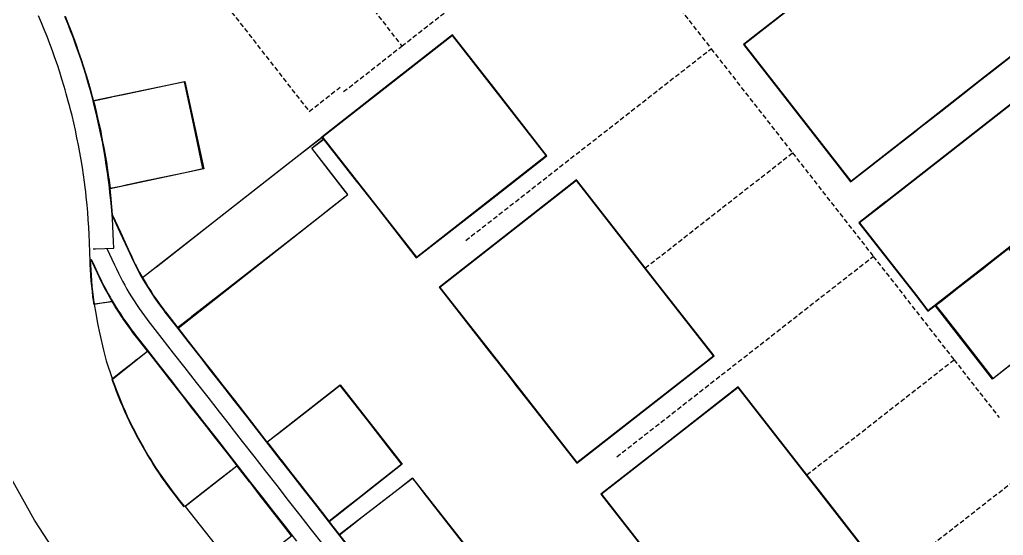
# Model space of a CAD drawing. Header units: metres. Extents: x 337936 to 338461, y 373266 to 374024.
# Drawn here: x 338023.1 to 338075.7, y 373757.8 to 373785.3 of the extents above; entities that cross this region are included whole.
import ezdxf

# ---------------------------------------------------------------- set-up
doc = ezdxf.new("R2010")
doc.units = ezdxf.units.M
doc.linetypes.add('DASHED2', pattern=[0.375, 0.25, -0.125])
for name, color, linetype in [('3D_LINES', 4, 'Continuous'), ('PLOTS EXTERNAL LEVEL', 3, 'Continuous'), ('PLOTS FFL', 1, 'Continuous')]:
    doc.layers.add(name, color=color, linetype=linetype)

msp = doc.modelspace()

# ---------------------------------------------------------------- linework, layer by layer
at = {"layer": '3D_LINES', "linetype": 'DASHED2'}
for points in [[(338037.422, 373791.743, 33.925), (338043.524, 373783.933, 33.75), (338043.524, 373783.933, 33.75)], [(338054.283, 373791.211, 33.6), (338060.078, 373783.793, 33.85)], [(338043.524, 373783.933, 33.75), (338051.8, 373790.399, 33.65)], [(338031.403, 373789.596, 34.033), (338038.56, 373780.436, 33.76), (338038.56, 373780.436, 33.76)], [(338040.402, 373781.495, 33.77), (338043.524, 373783.933, 33.75)], [(338046.941, 373773.529, 33.75), (338060.078, 373783.793, 33.85)], [(338060.078, 373783.793, 33.85), (338064.434, 373778.218, 33.85)], [(338038.56, 373780.436, 33.76), (338040.217, 373781.731, 33.77)], [(338056.554, 373772.061, 33.9), (338064.434, 373778.218, 33.85)], [(338064.434, 373778.218, 33.85), (338068.759, 373772.682, 33.85), (338068.759, 373772.682, 33.85)], [(338055.025, 373761.952, 33.9), (338068.759, 373772.682, 33.85)], [(338068.759, 373772.682, 33.85), (338073.084, 373767.147, 33.9)], [(338065.204, 373760.99, 34.05), (338073.084, 373767.147, 33.9), (338073.084, 373767.147, 33.9)], [(338073.084, 373767.147, 33.9), (338075.499, 373764.056, 34)], [(338064.245, 373751.262, 34.05), (338077.834, 373761.879, 33.85)]]:
    msp.add_polyline3d(points, dxfattribs=at)
at = {"layer": '3D_LINES', "linetype": 'Continuous'}
for points in [[(338079.334, 373785.876, 34.077), (338079.526, 373784.928, 34.054), (338079.531, 373784.902, 34.054), (338079.777, 373783.684, 34.025), (338076.548, 373781.161, 34.016), (338072.614, 373778.087, 34.005), (338069.438, 373775.606, 33.997), (338069.419, 373775.591, 33.997), (338067.992, 373774.476, 33.993), (338071.048, 373770.565, 33.87), (338071.686, 373769.748, 33.844), (338072.071, 373770.049, 33.845)], [(338027.012, 373781.017, 34.025), (338031.893, 373782.034, 33.799), (338032.912, 373777.358, 33.799), (338027.898, 373776.297, 33.972)], [(338076.564, 373781.142, 34.016), (338072.629, 373778.068, 34.005), (338069.453, 373775.586, 33.997), (338069.434, 373775.571, 33.997), (338068.027, 373774.472, 33.993), (338071.068, 373770.58, 33.87), (338071.69, 373769.783, 33.844), (338075.499, 373772.759, 33.855), (338078.692, 373775.254, 33.863)], [(338029.633, 373771.544, 33.916), (338039.244, 373779.067, 33.75)], [(338031.538, 373768.841, 33.863), (338040.635, 373775.984, 33.769), (338038.705, 373778.469, 33.762), (338039.336, 373778.949, 33.75)], [(338076.026, 373773.139, 33.856), (338079.085, 373769.205, 33.947), (338075.151, 373766.109, 33.947), (338072.071, 373770.049, 33.845)], [(338027.061, 373770.134, 33.844), (338028.002, 373770.268, 33.862)], [(338028.035, 373766.109, 33.783), (338029.907, 373767.599, 33.813)], [(338036.299, 373762.747, 33.747), (338040.22, 373765.808, 33.837), (338043.534, 373761.563, 33.845), (338039.63, 373758.484, 33.708)], [(338031.893, 373759.293, 33.694), (338034.693, 373761.473, 33.697)], [(338023.052, 373755.701, 33.723), (338023.818, 373756.3, 33.727), (338023.842, 373756.318, 33.727), (338024.615, 373756.922, 33.725), (338024.821, 373757.083, 33.722), (338023.856, 373758.567, 33.599), (338022.532, 373760.942, 33.728)], [(338040.173, 373757.789, 33.706), (338044.091, 373760.817, 33.847), (338047.028, 373757.068, 33.842), (338043.134, 373753.999, 33.721)]]:
    msp.add_polyline3d(points, dxfattribs=at)
at = {"layer": '3D_LINES'}
for points in [[(338027.036, 373770.13, 33.844), (338027.023, 373770.222, 33.846), (338026.985, 373770.51, 33.85), (338026.951, 373770.799, 33.854), (338026.921, 373771.088, 33.859), (338026.895, 373771.378, 33.863), (338026.873, 373771.668, 33.867), (338026.855, 373771.958, 33.871), (338026.841, 373772.249, 33.876), (338026.834, 373772.41, 33.878), (338026.8, 373773.408, 33.891), (338026.799, 373773.434, 33.891), (338026.782, 373773.835, 33.896), (338026.761, 373774.238, 33.9), (338026.735, 373774.64, 33.905), (338026.704, 373775.041, 33.909), (338026.689, 373775.216, 33.911), (338026.668, 373775.445, 33.889), (338026.627, 373775.845, 33.851), (338026.594, 373776.143, 33.822), (338026.581, 373776.247, 33.823), (338026.531, 373776.646, 33.828), (338026.476, 373777.046, 33.832), (338026.416, 373777.444, 33.837), (338026.351, 373777.842, 33.842), (338026.281, 373778.24, 33.846), (338026.207, 373778.636, 33.851), (338026.128, 373779.031, 33.855), (338026.044, 373779.426, 33.86), (338025.955, 373779.819, 33.865), (338025.862, 373780.212, 33.869), (338025.764, 373780.601, 33.874), (338025.741, 373780.688, 33.875), (338025.661, 373780.993, 33.912), (338025.553, 373781.38, 33.96), (338025.494, 373781.587, 33.985), (338025.441, 373781.77, 33.987), (338025.324, 373782.155, 33.992), (338025.203, 373782.539, 33.997), (338025.076, 373782.922, 34.001), (338024.946, 373783.304, 34.006), (338024.81, 373783.684, 34.01), (338024.67, 373784.062, 34.015), (338024.526, 373784.439, 34.02), (338024.377, 373784.813, 34.024), (338024.223, 373785.186, 34.029), (338024.065, 373785.557, 34.033)], [(338026.989, 373773.083, 33.909), (338027.116, 373773.088, 33.912), (338028.098, 373773.122, 33.937), (338028.086, 373773.477, 33.941), (338028.069, 373773.889, 33.946), (338028.047, 373774.302, 33.95), (338028.021, 373774.714, 33.955), (338027.989, 373775.125, 33.959), (338027.972, 373775.329, 33.961), (338027.972, 373775.329, 33.961), (338027.953, 373775.536, 33.964), (338027.911, 373775.947, 33.968), (338027.873, 373776.294, 33.972), (338027.873, 373776.294, 33.972), (338027.865, 373776.357, 33.973), (338027.814, 373776.767, 33.977), (338027.758, 373777.176, 33.982), (338027.698, 373777.584, 33.986), (338027.632, 373777.991, 33.991), (338027.562, 373778.398, 33.995), (338027.486, 373778.804, 34), (338027.406, 373779.209, 34.004), (338027.321, 373779.613, 34.009), (338027.232, 373780.015, 34.013), (338027.137, 373780.417, 34.018), (338027.038, 373780.818, 34.022), (338026.988, 373781.011, 34.025), (338026.988, 373781.011, 34.025), (338026.934, 373781.217, 34.027), (338026.825, 373781.616, 34.032), (338026.731, 373781.946, 34.035), (338026.731, 373781.946, 34.035), (338026.712, 373782.012, 34.036), (338026.594, 373782.408, 34.041), (338026.471, 373782.802, 34.045), (338026.343, 373783.194, 34.05), (338026.211, 373783.585, 34.054), (338026.074, 373783.975, 34.059), (338025.933, 373784.363, 34.063), (338025.787, 373784.749, 34.068), (338025.636, 373785.133, 34.072), (338025.481, 373785.516, 34.077)], [(338027.012, 373781.017, 34.025), (338026.958, 373781.224, 34.027), (338026.849, 373781.622, 34.032), (338026.755, 373781.953, 34.035), (338026.736, 373782.019, 34.036), (338026.618, 373782.415, 34.041), (338026.495, 373782.809, 34.045), (338026.367, 373783.202, 34.05), (338026.235, 373783.594, 34.054), (338026.098, 373783.983, 34.059), (338025.956, 373784.371, 34.063), (338025.81, 373784.758, 34.068), (338025.66, 373785.142, 34.072), (338025.504, 373785.525, 34.077)], [(338028.032, 373774.894, 33.957), (338028.014, 373775.127, 33.959), (338027.997, 373775.331, 33.961), (338027.978, 373775.539, 33.964), (338027.936, 373775.949, 33.968), (338027.898, 373776.297, 33.972)], [(338028.009, 373774.88, 33.956), (338028.009, 373774.876, 33.956), (338028.428, 373773.968, 33.947), (338028.848, 373773.06, 33.938), (338029.039, 373772.646, 33.933), (338029.139, 373772.433, 33.931), (338029.242, 373772.222, 33.929), (338029.274, 373772.16, 33.928), (338029.349, 373772.013, 33.926), (338029.459, 373771.805, 33.922), (338029.572, 373771.599, 33.918), (338029.689, 373771.395, 33.914), (338029.809, 373771.193, 33.91), (338029.931, 373770.992, 33.906), (338030.057, 373770.794, 33.902), (338030.186, 373770.598, 33.898), (338030.318, 373770.403, 33.895), (338030.454, 373770.211, 33.891), (338030.592, 373770.021, 33.887), (338030.733, 373769.833, 33.883), (338030.838, 373769.696, 33.88), (338031.454, 373768.908, 33.865), (338032.07, 373768.12, 33.849), (338032.685, 373767.332, 33.834), (338033.301, 373766.544, 33.818), (338033.917, 373765.756, 33.803), (338034.532, 373764.968, 33.787), (338035.148, 373764.18, 33.772), (338035.764, 373763.392, 33.758), (338036.379, 373762.604, 33.745), (338036.995, 373761.816, 33.734), (338037.61, 373761.028, 33.725), (338038.226, 373760.24, 33.718), (338038.842, 373759.452, 33.712), (338039.457, 373758.664, 33.708), (338040.073, 373757.876, 33.706), (338040.689, 373757.088, 33.706)], [(338028.033, 373774.886, 33.956), (338028.033, 373774.885, 33.956), (338028.451, 373773.979, 33.947), (338028.87, 373773.071, 33.938), (338029.062, 373772.656, 33.933), (338029.162, 373772.444, 33.931), (338029.265, 373772.233, 33.929), (338029.296, 373772.171, 33.928), (338029.371, 373772.024, 33.926), (338029.481, 373771.817, 33.922), (338029.594, 373771.611, 33.918), (338029.633, 373771.544, 33.916)], [(338027.724, 373773.109, 33.927), (338028.131, 373772.227, 33.912), (338028.235, 373772.006, 33.908), (338028.342, 373771.787, 33.905), (338028.453, 373771.569, 33.901), (338028.567, 373771.353, 33.897), (338028.684, 373771.139, 33.893), (338028.804, 373770.927, 33.89), (338028.928, 373770.717, 33.886), (338029.055, 373770.508, 33.882), (338029.185, 373770.302, 33.878), (338029.318, 373770.098, 33.874), (338029.454, 373769.895, 33.871), (338029.594, 373769.695, 33.867), (338029.736, 373769.497, 33.863), (338029.881, 373769.301, 33.859), (338030.03, 373769.107, 33.856), (338030.05, 373769.081, 33.855), (338030.666, 373768.293, 33.84), (338031.282, 373767.505, 33.824), (338031.897, 373766.717, 33.809), (338032.513, 373765.929, 33.793), (338033.129, 373765.141, 33.778), (338033.744, 373764.353, 33.762), (338034.271, 373763.678, 33.749), (338034.36, 373763.565, 33.747), (338034.976, 373762.777, 33.733), (338035.591, 373761.989, 33.72), (338036.207, 373761.201, 33.709), (338036.822, 373760.413, 33.7), (338037.438, 373759.624, 33.693), (338038.054, 373758.836, 33.687), (338038.669, 373758.048, 33.683), (338039.285, 373757.26, 33.681)], [(338027.061, 373770.134, 33.844), (338027.048, 373770.226, 33.846), (338027.01, 373770.513, 33.85), (338026.976, 373770.802, 33.854), (338026.946, 373771.091, 33.859), (338026.92, 373771.38, 33.863), (338026.898, 373771.669, 33.867), (338026.88, 373771.959, 33.871), (338026.866, 373772.25, 33.876), (338026.859, 373772.411, 33.878), (338026.856, 373772.52, 33.879)], [(338026.866, 373772.521, 33.893), (338027.039, 373772.146, 33.888), (338027.2, 373771.797, 33.883), (338027.308, 373771.568, 33.88), (338027.419, 373771.34, 33.877), (338027.534, 373771.114, 33.874), (338027.652, 373770.89, 33.871), (338027.773, 373770.668, 33.868), (338027.898, 373770.447, 33.865), (338027.941, 373770.373, 33.864), (338028.002, 373770.268, 33.862)], [(338026.889, 373772.531, 33.893), (338027.062, 373772.157, 33.888), (338027.223, 373771.808, 33.883), (338027.331, 373771.579, 33.88), (338027.442, 373771.351, 33.877), (338027.556, 373771.126, 33.874), (338027.674, 373770.902, 33.871), (338027.795, 373770.68, 33.868), (338027.92, 373770.459, 33.865), (338027.962, 373770.385, 33.864), (338028.047, 373770.241, 33.861), (338028.178, 373770.025, 33.858), (338028.312, 373769.81, 33.854), (338028.45, 373769.598, 33.85), (338028.59, 373769.387, 33.847), (338028.734, 373769.179, 33.843), (338028.881, 373768.973, 33.839), (338029.03, 373768.769, 33.836), (338029.183, 373768.567, 33.832), (338029.262, 373768.465, 33.83), (338029.878, 373767.677, 33.815), (338030.494, 373766.889, 33.799), (338031.109, 373766.101, 33.784), (338031.725, 373765.313, 33.768), (338032.341, 373764.525, 33.753), (338032.956, 373763.737, 33.737), (338033.572, 373762.949, 33.722), (338034.187, 373762.161, 33.708), (338034.803, 373761.373, 33.695), (338035.419, 373760.585, 33.684), (338036.034, 373759.797, 33.675), (338036.65, 373759.009, 33.668), (338037.266, 373758.221, 33.662), (338037.881, 373757.433, 33.658)], [(338031.538, 373768.841, 33.863), (338032.089, 373768.136, 33.849), (338032.705, 373767.348, 33.834), (338033.321, 373766.56, 33.818), (338033.936, 373765.772, 33.803), (338034.552, 373764.984, 33.787), (338035.168, 373764.196, 33.772), (338035.783, 373763.408, 33.758), (338036.299, 373762.747, 33.747)], [(338029.907, 373767.599, 33.813), (338030.474, 373766.874, 33.799), (338031.089, 373766.086, 33.784), (338031.705, 373765.298, 33.768), (338032.321, 373764.51, 33.753), (338032.936, 373763.722, 33.737), (338033.552, 373762.933, 33.722), (338034.168, 373762.145, 33.708), (338034.693, 373761.473, 33.697)], [(338031.872, 373759.28, 33.694), (338031.622, 373759.6, 33.696), (338031.389, 373759.899, 33.698), (338031.21, 373760.131, 33.701), (338031.035, 373760.363, 33.703), (338030.864, 373760.598, 33.705), (338030.696, 373760.836, 33.708), (338030.532, 373761.075, 33.711), (338030.37, 373761.317, 33.713), (338030.212, 373761.561, 33.716), (338030.057, 373761.807, 33.719), (338029.905, 373762.055, 33.722), (338029.757, 373762.305, 33.726), (338029.612, 373762.557, 33.729), (338029.471, 373762.811, 33.732), (338029.333, 373763.067, 33.736), (338029.199, 373763.324, 33.74), (338029.068, 373763.584, 33.744), (338028.94, 373763.845, 33.747), (338028.816, 373764.108, 33.752), (338028.696, 373764.373, 33.756), (338028.579, 373764.639, 33.76), (338028.466, 373764.906, 33.764), (338028.356, 373765.176, 33.768), (338028.25, 373765.446, 33.773), (338028.148, 373765.719, 33.777), (338028.049, 373765.992, 33.781), (338028.012, 373766.101, 33.783)], [(338031.893, 373759.293, 33.694), (338031.642, 373759.615, 33.696), (338031.408, 373759.914, 33.698), (338031.23, 373760.146, 33.701), (338031.056, 373760.378, 33.703), (338030.885, 373760.613, 33.705), (338030.717, 373760.85, 33.708), (338030.552, 373761.089, 33.711), (338030.391, 373761.33, 33.713), (338030.233, 373761.574, 33.716), (338030.078, 373761.82, 33.719), (338029.927, 373762.068, 33.722), (338029.779, 373762.317, 33.726), (338029.634, 373762.569, 33.729), (338029.493, 373762.823, 33.732), (338029.355, 373763.078, 33.736), (338029.221, 373763.336, 33.74), (338029.09, 373763.595, 33.744), (338028.963, 373763.856, 33.747), (338028.839, 373764.118, 33.752), (338028.719, 373764.383, 33.756), (338028.602, 373764.649, 33.76), (338028.489, 373764.916, 33.764), (338028.379, 373765.185, 33.768), (338028.274, 373765.455, 33.773), (338028.171, 373765.727, 33.777), (338028.073, 373766, 33.781), (338028.035, 373766.109, 33.783)], [(338039.63, 373758.484, 33.708), (338040.093, 373757.892, 33.706), (338040.173, 373757.789, 33.706)]]:
    msp.add_polyline3d(points, dxfattribs=at)
at = {"layer": '3D_LINES', "linetype": 'Continuous'}
for points in [[(338031.886, 373782.026, 33.799), (338029.952, 373781.616, 33.877), (338028.612, 373781.331, 33.931), (338027.958, 373781.192, 33.969), (338027.942, 373781.188, 33.97), (338027.858, 373781.17, 33.975), (338027.019, 373780.992, 34.023), (338027.058, 373780.826, 34.021), (338027.15, 373780.43, 34.017), (338027.252, 373779.997, 34.013), (338027.345, 373779.598, 34.008), (338027.399, 373779.368, 34.005), (338027.429, 373779.202, 34.003), (338027.502, 373778.805, 33.999), (338027.527, 373778.672, 33.998), (338027.576, 373778.405, 33.995), (338027.649, 373778.009, 33.99), (338027.7, 373777.728, 33.987), (338027.717, 373777.615, 33.986), (338027.725, 373777.558, 33.985), (338027.784, 373777.16, 33.981), (338027.818, 373776.924, 33.978), (338027.844, 373776.759, 33.976), (338027.912, 373776.326, 33.971), (338028.479, 373776.446, 33.959), (338028.829, 373776.521, 33.951), (338028.856, 373776.526, 33.95), (338029.498, 373776.663, 33.935), (338031.918, 373777.177, 33.837), (338032.873, 373777.38, 33.799), (338032.379, 373779.703, 33.801), (338031.886, 373782.026, 33.799)], [(338040.603, 373776.011, 33.76), (338040.509, 373776.132, 33.76), (338039.766, 373777.083, 33.759), (338039.586, 373777.313, 33.759), (338038.701, 373778.47, 33.762), (338038.715, 373778.481, 33.762), (338039.308, 373778.944, 33.755), (338039.24, 373779.032, 33.756), (338038.471, 373778.432, 33.765), (338037.369, 373777.571, 33.778), (338033.743, 373774.738, 33.829), (338031.974, 373773.355, 33.854), (338030.381, 373772.111, 33.896), (338030.354, 373772.09, 33.897), (338030.283, 373772.034, 33.899), (338029.639, 373771.531, 33.916), (338029.71, 373771.417, 33.913), (338029.828, 373771.225, 33.91), (338029.947, 373771.033, 33.906), (338030.094, 373770.796, 33.902), (338030.215, 373770.6, 33.898), (338030.366, 373770.391, 33.894), (338030.494, 373770.215, 33.89), (338030.619, 373770.041, 33.886), (338030.746, 373769.866, 33.883), (338030.856, 373769.714, 33.88), (338030.858, 373769.712, 33.88), (338031.475, 373768.922, 33.865), (338031.514, 373768.872, 33.863), (338032.063, 373769.3, 33.861), (338032.27, 373769.462, 33.86), (338032.283, 373769.473, 33.86), (338033.859, 373770.704, 33.852), (338037.32, 373773.408, 33.804), (338039.374, 373775.013, 33.775), (338039.684, 373775.255, 33.772), (338039.744, 373775.302, 33.771), (338040.49, 373775.885, 33.762), (338040.54, 373775.924, 33.761), (338040.622, 373775.988, 33.769)], [(338076.016, 373773.099, 33.856), (338075.542, 373772.73, 33.854), (338074.774, 373772.129, 33.852), (338074.725, 373772.091, 33.852), (338073.188, 373770.89, 33.848), (338073.139, 373770.852, 33.848), (338072.371, 373770.252, 33.846), (338072.115, 373770.052, 33.845), (338072.678, 373769.331, 33.865), (338072.721, 373769.276, 33.867), (338073.118, 373768.768, 33.881), (338075.163, 373766.151, 33.947), (338077.113, 373767.675, 33.95), (338079.063, 373769.199, 33.947), (338077.025, 373771.808, 33.881), (338076.613, 373772.335, 33.871), (338076.598, 373772.354, 33.87), (338076.016, 373773.099, 33.856)], [(338029.233, 373768.462, 33.83), (338029.161, 373768.561, 33.832), (338029.008, 373768.772, 33.836), (338028.872, 373768.959, 33.839), (338028.728, 373769.157, 33.843), (338028.588, 373769.349, 33.846), (338028.556, 373769.394, 33.846), (338028.293, 373769.809, 33.853), (338028.16, 373770.019, 33.857), (338028.004, 373770.267, 33.861), (338027.974, 373770.262, 33.86), (338027.808, 373770.233, 33.854), (338027.715, 373770.216, 33.851), (338027.546, 373770.187, 33.845), (338027.454, 373770.17, 33.841), (338027.055, 373770.1, 33.838), (338027.13, 373769.649, 33.712), (338027.229, 373769.087, 33.703), (338027.35, 373768.51, 33.695), (338027.556, 373767.654, 33.682), (338027.693, 373767.09, 33.673), (338028.018, 373766.14, 33.802), (338028.112, 373766.214, 33.806), (338028.64, 373766.626, 33.814), (338029.236, 373767.092, 33.823), (338029.249, 373767.102, 33.824), (338029.421, 373767.237, 33.821), (338029.899, 373767.61, 33.814), (338029.86, 373767.659, 33.815), (338029.242, 373768.45, 33.83)], [(338043.152, 373762.016, 33.837), (338041.675, 373763.907, 33.839), (338040.212, 373765.779, 33.837), (338037.604, 373763.74, 33.76), (338036.968, 373763.244, 33.753), (338036.312, 373762.731, 33.747), (338036.396, 373762.623, 33.745), (338036.997, 373761.854, 33.735), (338037.034, 373761.807, 33.735), (338037.634, 373761.039, 33.726), (338038.234, 373760.271, 33.718), (338038.271, 373760.224, 33.718), (338038.871, 373759.455, 33.713), (338039.252, 373758.968, 33.711), (338039.481, 373758.675, 33.709), (338039.606, 373758.515, 33.709), (338040.285, 373759.046, 33.733), (338040.391, 373759.129, 33.736), (338041.158, 373759.728, 33.763), (338041.946, 373760.343, 33.791), (338043.45, 373761.519, 33.844), (338043.506, 373761.563, 33.845), (338043.245, 373761.898, 33.839), (338043.152, 373762.016, 33.837)], [(338034.696, 373761.469, 33.697), (338034.431, 373761.262, 33.691), (338034.388, 373761.228, 33.69), (338033.594, 373760.608, 33.674), (338032.461, 373759.722, 33.678), (338032.116, 373759.453, 33.683), (338031.915, 373759.296, 33.686), (338034.858, 373755.567, 33.681), (338035.036, 373755.707, 33.682), (338035.377, 373755.973, 33.683), (338035.833, 373756.329, 33.681), (338036.534, 373756.877, 33.679), (338036.561, 373756.898, 33.679), (338037.621, 373757.726, 33.66), (338037.253, 373758.197, 33.662), (338036.621, 373759.005, 33.668), (338036.027, 373759.766, 33.675), (338035.464, 373760.487, 33.683), (338035.387, 373760.586, 33.684), (338035.357, 373760.623, 33.685), (338034.777, 373761.365, 33.695), (338034.696, 373761.469, 33.697)], [(338044.091, 373760.814, 33.847), (338043.412, 373760.283, 33.817), (338043.32, 373760.212, 33.818), (338042.535, 373759.598, 33.785), (338041.474, 373758.77, 33.75), (338040.954, 373758.363, 33.734), (338040.932, 373758.346, 33.733), (338040.19, 373757.767, 33.707), (338040.695, 373757.121, 33.706), (338040.732, 373757.073, 33.706), (338041.332, 373756.305, 33.708), (338041.933, 373755.537, 33.711), (338042.533, 373754.768, 33.715), (338042.57, 373754.721, 33.715), (338043.115, 373754.024, 33.721), (338043.891, 373754.63, 33.741), (338044.399, 373755.027, 33.754), (338047.015, 373757.071, 33.842), (338044.713, 373760.018, 33.838), (338044.676, 373760.066, 33.838), (338044.208, 373760.664, 33.863), (338044.091, 373760.814, 33.847)]]:
    msp.add_polyline3d(points, close=True, dxfattribs=at)
at = {"layer": 'PLOTS EXTERNAL LEVEL', "linetype": 'Continuous'}
msp.add_polyline3d([(338065.161, 373786.639, 33.907), (338062.556, 373784.604, 33.907), (338061.806, 373784.018, 33.9), (338064.47, 373780.609, 33.9), (338066.932, 373777.457, 33.9), (338067.549, 373776.668, 33.9), (338070.04, 373778.614, 34.05), (338070.985, 373779.353, 34.05), (338071.224, 373779.539, 33.9), (338071.587, 373779.823, 33.923), (338072.375, 373780.439, 33.974), (338073.558, 373781.362, 34.05), (338074.503, 373782.101, 34.05), (338074.58, 373782.161, 33.9), (338074.74, 373782.286, 33.9), (338074.961, 373782.458, 33.9), (338077.325, 373784.306, 33.9), (338078.113, 373784.922, 33.9), (338078.901, 373785.537, 33.9)], dxfattribs=at)
for points in [[(338046.24, 373784.533, 33.75), (338042.396, 373781.53, 33.75), (338039.244, 373779.067, 33.75), (338041.097, 373776.695, 33.75), (338041.216, 373776.543, 33.809), (338041.276, 373776.466, 33.753), (338041.4, 373776.308, 33.9), (338042.138, 373775.362, 33.9), (338044.294, 373772.603, 33.75), (338048.138, 373775.606, 33.75), (338051.29, 373778.069, 33.75), (338048.44, 373781.717, 33.75), (338046.24, 373784.533, 33.75)], [(338060.233, 373767.353, 33.9), (338057.17, 373771.273, 33.9), (338056.554, 373772.061, 33.9), (338053.565, 373775.887, 33.9), (338052.875, 373776.77, 33.75), (338048.985, 373773.73, 33.769), (338045.528, 373771.029, 33.786), (338045.525, 373771.027, 33.75), (338048.166, 373767.648, 34.05), (338048.504, 373767.215, 34.05), (338048.603, 373767.088, 34.05), (338048.912, 373766.692, 34.05), (338049.204, 373766.319, 33.9), (338049.626, 373765.778, 34.05), (338050.242, 373764.99, 34.05), (338052.882, 373761.611, 33.9), (338056.558, 373764.482, 33.9), (338060.233, 373767.353, 33.9)], [(338068.883, 373756.282, 34.05), (338065.82, 373760.202, 34.05), (338065.204, 373760.99, 34.05), (338062.215, 373764.816, 34.05), (338061.526, 373765.698, 33.9), (338057.635, 373762.658, 33.919), (338054.178, 373759.958, 33.936), (338054.175, 373759.956, 33.9), (338056.816, 373756.576, 34.2), (338057.154, 373756.144, 34.2), (338057.253, 373756.017, 34.2), (338057.562, 373755.621, 34.2), (338057.854, 373755.247, 34.05), (338058.276, 373754.707, 34.2), (338058.892, 373753.919, 34.2), (338061.533, 373750.539, 34.05), (338065.208, 373753.41, 34.05), (338068.883, 373756.282, 34.05)]]:
    msp.add_polyline3d(points, close=True, dxfattribs=at)
at = {"layer": 'PLOTS FFL', "linetype": 'Continuous'}
for points, elevation in [([(338075.379, 373790.736), (338075.024, 373790.459), (338073.154, 373792.852), (338069.011, 373789.616), (338065.497, 373786.869), (338061.841, 373784.014), (338067.553, 373776.703), (338071.209, 373779.559), (338074.724, 373782.305), (338078.866, 373785.542), (338076.926, 373788.024), (338077.281, 373788.301)], 34.05), ([(338046.236, 373784.498), (338039.279, 373779.063), (338044.298, 373772.638), (338051.255, 373778.073)], 33.9), ([(338060.198, 373767.357), (338056.534, 373772.046), (338052.871, 373776.735), (338045.56, 373771.023), (338049.224, 373766.334), (338052.887, 373761.646)], 34.05), ([(338068.848, 373756.286), (338065.184, 373760.975), (338061.521, 373765.663), (338054.21, 373759.951), (338057.874, 373755.263), (338061.537, 373750.574)], 34.2)]:
    msp.add_lwpolyline(points, close=True, dxfattribs=dict(at, elevation=elevation))

doc.saveas('drawing.dxf')
